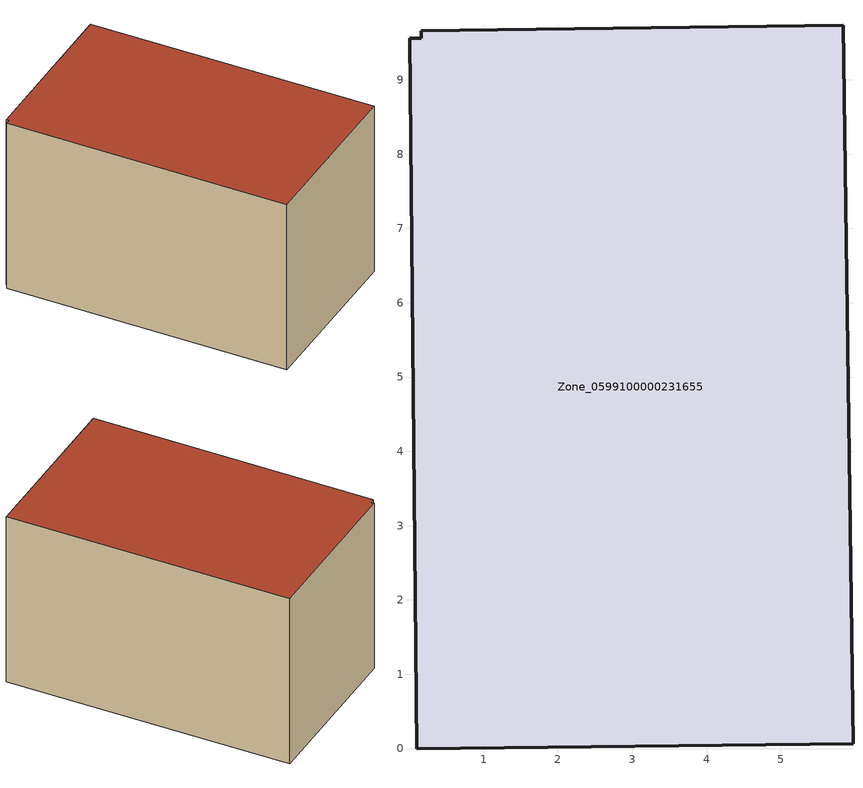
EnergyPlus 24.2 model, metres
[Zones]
Zone_0599100000231655
 floor ground (C_G): 0.16,9.66 5.84,9.73 5.97,0.07 0.1,0 0,9.56 0.16,9.56 z0
 wall outside (C_F): 5.97,0.07 5.84,9.73 0.16,9.66 0.16,9.56 0,9.56 0.1,0 5.97,0.07 z0:6.12
 roof outside (C_R): 5.84,9.73 0.16,9.66 0.16,9.56 0,9.56 0.1,0 5.97,0.07 z6.12
[BUILDING]
Pand.0599100000231655: North Axis=0; Terrain=City; Loads Convergence Tolerance Value=0.04; Temperature Convergence Tolerance Value=0.4; Solar Distribution=FullExterior; Maximum Number of Warmup Days=25; Minimum Number of Warmup Days=1
[Site:Location]
Rotterdam.The.Hague.AP_ZH_NLD Design_Conditions: Latitude=51.96; Longitude=4.45; Time Zone=1; Elevation=-4.5
[SITE:GROUNDTEMPERATURE:BUILDINGSURFACE]
18, 18, 18, 18, 18, 18, 18, 18, 18, 18, 18, 18
[MATERIAL] Thermal Absorptance=0.9; Solar Absorptance=0.7; Visible Absorptance=0.7
Name | Roughness | Thickness | Conductivity | Density | Specific Heat
G.TC.1946-1964 | MediumSmooth | 0.15 | 1 | 540 | 1210
F.TC.1946-1964 | Rough | 0.3 | 0.857143 | 1920 | 840
R.TC.1946-1964 | MediumRough | 0.2 | 0.235294 | 1500 | 1000
[CONSTRUCTION]
C_G: G.TC.1946-1964
C_F: F.TC.1946-1964
C_R: R.TC.1946-1964
[ZONE]
Zone_0599100000231655: Type=1; Multiplier=1; Ceiling Height=Autocalculate; Volume=Autocalculate; Floor Area=autocalculate; Part of Total Floor Area=Yes
[ZONEINFILTRATION:DESIGNFLOWRATE]
Infil_Zone_0599100000231655: Zone or ZoneList or Space or SpaceList=Zone_0599100000231655; Schedule=AlwaysOn; Design Flow Rate Calculation Method=Flow/Area; Flow Rate per Floor Area=0.003; Constant Term Coefficient=1; Temperature Term Coefficient=0; Velocity Term Coefficient=0; Velocity Squared Term Coefficient=0
[HVACTEMPLATE:ZONE:IDEALLOADSAIRSYSTEM]
Zone_0599100000231655: Maximum Heating Supply Air Temperature=50; Minimum Cooling Supply Air Temperature=13; Maximum Heating Supply Air Humidity Ratio=0.0156; Minimum Cooling Supply Air Humidity Ratio=0.0077; Heating Limit=NoLimit; Cooling Limit=NoLimit; Dehumidification Control Type=ConstantSensibleHeatRatio; Cooling Sensible Heat Ratio=0.7; Dehumidification Setpoint=60; Humidification Control Type=None; Humidification Setpoint=30; Outdoor Air Method=None; Outdoor Air Flow Rate per Person=0.00944; Outdoor Air Flow Rate per Zone Floor Area=0; Outdoor Air Flow Rate per Zone=0; Demand Controlled Ventilation Type=None; Outdoor Air Economizer Type=NoEconomizer; Heat Recovery Type=None; Sensible Heat Recovery Effectiveness=0.7; Latent Heat Recovery Effectiveness=0.65
[ZONECONTROL:THERMOSTAT]
ThermostatControl_Zone_0599100000231655: Zone or ZoneList=Zone_0599100000231655; Control Type Schedule=DualSetpointControlType; Control 1=Thermostat_Zone_0599100000231655; Temperature Difference Between Cutout And Setpoint=0
[THERMOSTATSETPOINT:DUALSETPOINT]
Thermostat_Zone_0599100000231655: Heating Setpoint Temperature Schedule=HeatingSetpoint_Zone_0599100000231655; Cooling Setpoint Temperature Schedule=CoolingSetpoint_Zone_0599100000231655
[SCHEDULE:COMPACT]
HeatingSetpoint_Zone_0599100000231655: Through: 12/31, For: AllDays, Until: 24:00, 21
CoolingSetpoint_Zone_0599100000231655: Through: 12/31, For: AllDays, Until: 24:00, 24
DualSetpointControlType: Through: 12/31, For: AllDays, Until: 24:00, 4
AlwaysOn: Through: 12/31, For: AllDays, Until: 24:00, 1
